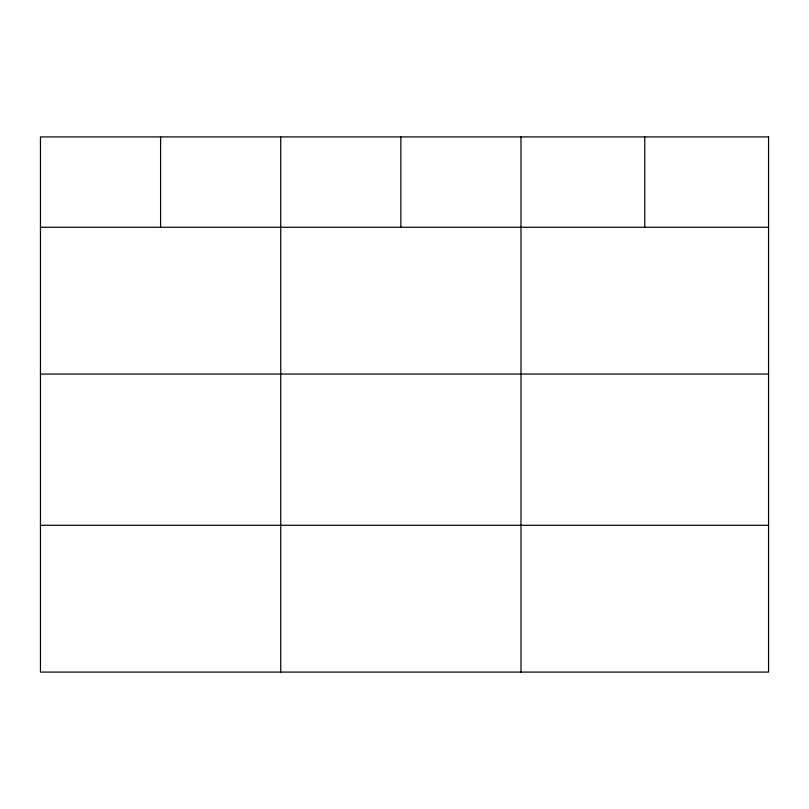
<?xml version="1.0" encoding="UTF-8"?>
<svg xmlns="http://www.w3.org/2000/svg" width="809" height="809" viewBox="0 0 809 809"><rect width="100%" height="100%" fill="white"/><g stroke="black" fill="none" stroke-linecap="round" stroke-linejoin="round"><path stroke-width="1.21" d="M40.45 227.258L768.55 227.258M40.45 374.051L768.55 374.051M40.45 525.294L768.55 525.294M644.773 136.913L644.773 227.258M520.996 136.913L520.996 672.087M400.859 136.913L400.859 227.258M280.723 136.913L280.723 672.087M160.587 136.913L160.587 227.258M768.55 136.913L40.45 136.913L40.45 672.087L768.55 672.087L768.55 136.913"/></g></svg>
